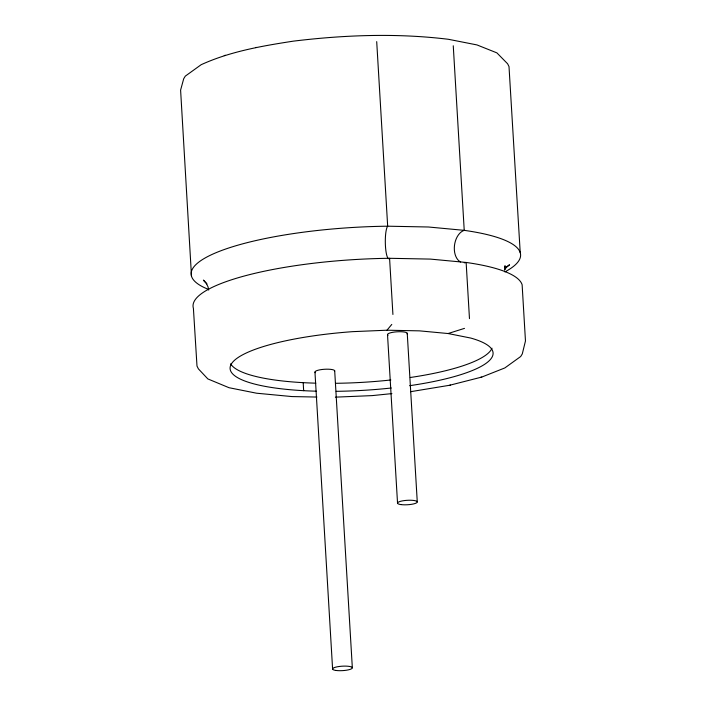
<?xml version="1.0" encoding="UTF-8"?>
<svg xmlns="http://www.w3.org/2000/svg" width="706" height="706" viewBox="0 0 706 706"><rect width="100%" height="100%" fill="white"/><g stroke="black" fill="none" stroke-linecap="round" stroke-linejoin="round"><path stroke-width="1.06" d="M504.737 269.921L505.055 265.73L504.508 267.698M504.569 269.886L506.343 267.371L509.538 264.776L506.061 267.309M316.297 391.186A131.722 29.634 -3.4 0 1 231.4 363.908A131.722 29.634 -3.4 0 1 352.718 331.652L386.976 330.214L391.786 324.425M520.225 252.695L509.008 66.567L507.596 63.761L496.892 52.871L476.982 44.928L448.398 39.289C396.887 32.988 344.731 34.912 293.325 41.151C261.961 45.987 230.244 51.432 201.166 64.696L185.307 76.124L183.701 78.745L180.604 90.094L191.502 276.24M410.495 391.706L449.643 385.264L481.757 377.075L504.834 367.941L520.693 356.512L522.299 353.882L525.467 340.963L522.131 284.792A165.01 37.118 -3.4 0 0 466.137 262.455L430.333 259.093L389.58 258.29A165.01 37.118 -3.4 0 0 193.409 308.345L196.992 366.07L198.404 368.876L207.855 378.928L229.018 387.709L256.552 393.207L291.957 396.569L316.932 397.054M386.976 330.214L419.505 330.858L448.089 333.532L464.486 328.369M255.51 47.584L256.357 47.373M224.243 55.562L225.391 55.271M449.643 385.264L450.49 385.052M480.609 377.366L481.757 377.075M391.909 393.604L372.23 395.607L335.385 397.151M448.089 333.532L470.778 338.068A131.722 29.634 -3.4 0 1 409.639 385.688M206.982 283.927L203.399 280.114L206.214 283.247L208.085 286.998L208.685 290.087M453.261 45.775L464.23 230.35A16.503 10.74 -82 0 0 454.47 245.547A16.503 10.74 -82 0 0 460.586 262.005M469.472 318.627L466.137 262.455A16.503 10.74 -82 0 1 464.239 262.8M407.247 333.303L417.264 501.825M376.704 41.619L387.673 226.194A16.503 3.318 89.3 0 0 385.45 246.067A16.503 3.318 89.3 0 0 389.58 258.29L392.915 314.47M387.523 334.715L397.54 503.237M334.688 370.774L352.329 667.699M314.964 372.186L332.605 669.111M303.183 382.652L303.659 390.683M315.467 372.724A9.902 2.224 -3.4 0 1 324.16 369.291A9.902 2.224 -3.4 0 1 334.52 371.365M388.035 335.253A9.902 2.224 -3.4 0 1 396.719 331.82A9.902 2.224 -3.4 0 1 407.088 333.894M504.914 271.898A165.01 37.118 -3.4 0 0 464.23 230.35L428.427 226.997L387.673 226.194A165.01 37.118 -3.4 0 0 225.311 249.156A165.01 37.118 -3.4 0 0 207.758 289.098M391.318 388A131.722 29.634 -3.4 0 1 336.188 391.318M492.003 348.217A131.722 29.634 -3.4 0 1 410.265 377.498M390.842 379.978A131.722 29.634 -3.4 0 1 335.712 383.296M315.82 383.164A131.722 29.634 -3.4 0 1 230.633 363.811M335.959 670.453A9.902 2.224 -3.4 0 0 352.162 668.291A9.902 2.224 -3.4 0 0 339.268 666.473A9.902 2.224 -3.4 0 0 335.959 670.453M400.893 504.578A9.902 2.224 -3.4 0 0 417.096 502.416A9.902 2.224 -3.4 0 0 404.203 500.598A9.902 2.224 -3.4 0 0 400.893 504.578"/></g></svg>
